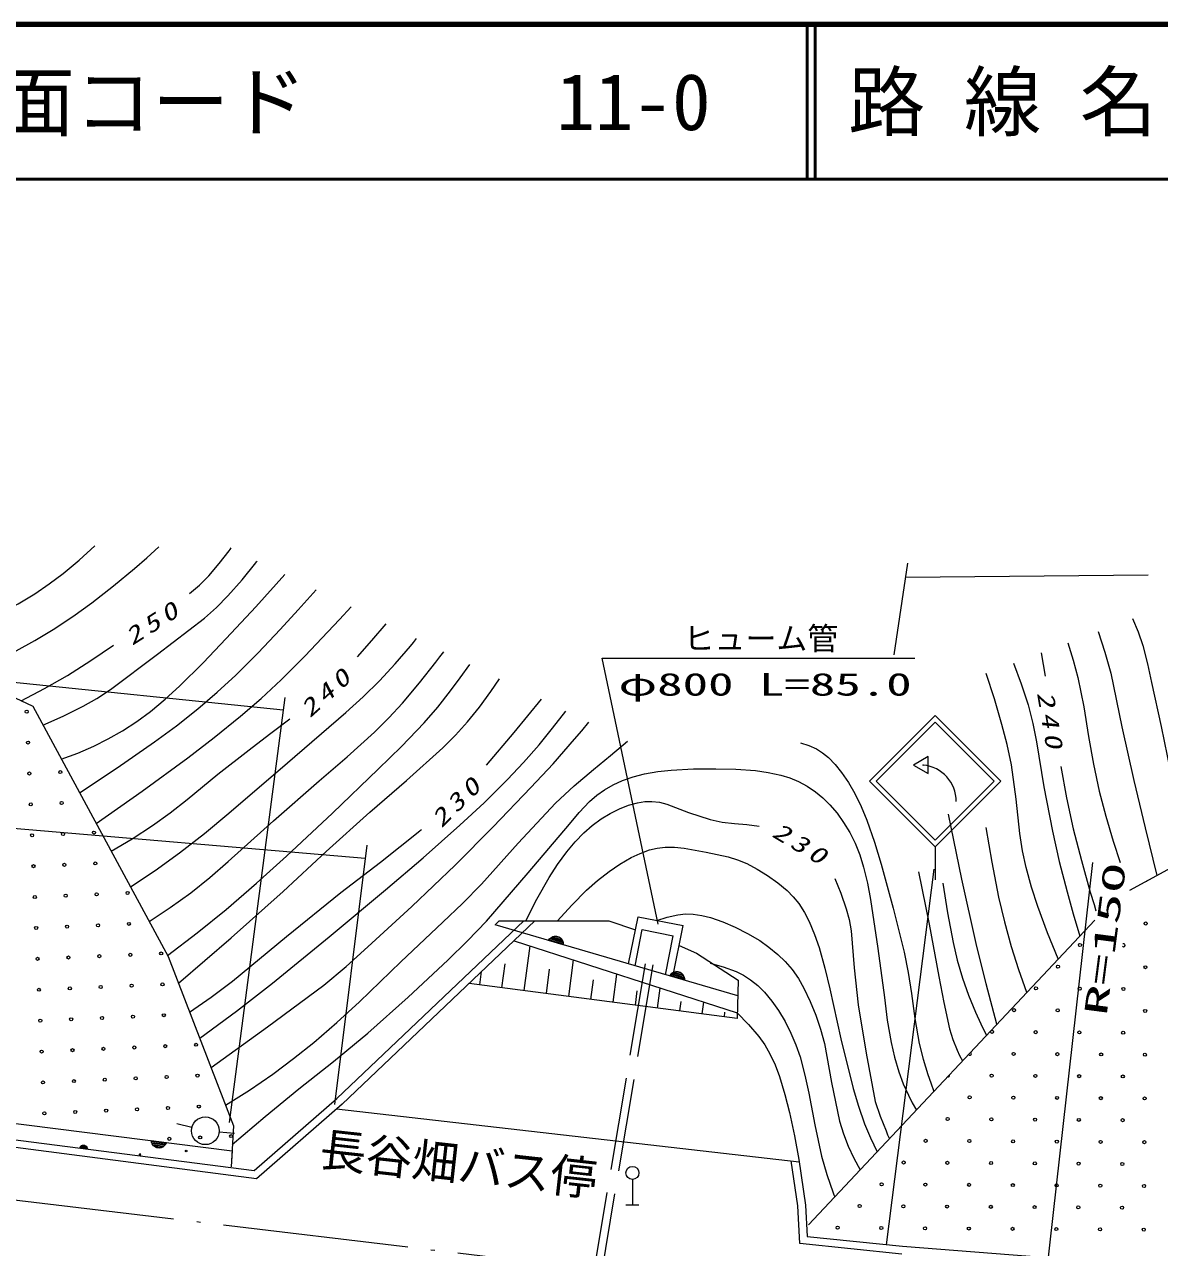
# Model space of a CAD drawing. Units: millimetres, scale not verified. Extents: x -625 to 704666, y -625 to 360237.
# Drawn here: x 151795 to 225190, y 281146 to 360237 of the extents above; entities that cross this region are included whole.
import ezdxf
from ezdxf.enums import TextEntityAlignment as Align

# ---------------------------------------------------------------- set-up
doc = ezdxf.new("R2010")
doc.units = ezdxf.units.MM
doc.header["$LTSCALE"] = 1000
doc.linetypes.add('DASHED', pattern=[7.5, 6, -1.5])
doc.linetypes.add('LONG_DASHED_DOTTED', pattern=[15.25, 12, -1.5, 0.25, -1.5])
for name, color, linetype, lineweight in [('M-TTL', 2, 'Continuous', 140), ('M-TTL-LINE', 7, 'Continuous', 50), ('S-BGD', 7, 'Continuous', 13), ('S-BGD-HTXT', 6, 'Continuous', 13), ('S-BMK', 2, 'LONG_DASHED_DOTTED', 13)]:
    doc.layers.add(name, color=color, linetype=linetype, lineweight=lineweight)
doc.layers.add('M-TTL-TXT', color=7, linetype='Continuous')
doc.styles.add('ＭＳ ゴシック', font='')
doc.styles.get('ＭＳ ゴシック').set_extended_font_data('MS Gothic')

# ---------------------------------------------------------------- blocks, each defined once
blk = doc.blocks.new('BUHIN9')
at = {"color": 7, "linetype": 'Continuous', "lineweight": 13}
blk.add_lwpolyline([(318, 549), (-632, 0), (319, -553)], close=True, dxfattribs=at)
blk.add_circle((0, 0), 19.2, dxfattribs=at)
blk = doc.blocks.new('BUHIN11')
at = {"color": 7, "linetype": 'Continuous', "lineweight": 13}
blk.add_circle((0, 0), 896, dxfattribs=at)
blk = doc.blocks.new('BUHIN12')
at = {"color": 7, "linetype": 'Continuous', "lineweight": 13}
for p, q in [((0, 1644), (0, 0)), ((-425, 0), (419, 0))]:
    blk.add_line(p, q, dxfattribs=at)
blk.add_circle((0, 2062), 419, dxfattribs=at)
blk = doc.blocks.new('BUHIN18')
at = {"color": 7, "linetype": 'Continuous', "lineweight": 13}
for p, q in [((463, -122), (-479, -2)), ((-462, -68), (431, -181)), ((386, -238), (-430, -135)), ((-394, -202), (328, -294)), ((261, -348), (-339, -272)), ((-231, -349), (139, -396))]:
    blk.add_line(p, q, dxfattribs=at)
blk.add_lwpolyline([(496, -63), (442, -172), (373, -261), (262, -358), (145, -404), (24, -426), (-130, -407), (-241, -355), (-343, -282), (-426, -160), (-473, -56), (-496, 63)], close=True, dxfattribs=at)
blk = doc.blocks.new('BUHIN20')
at = {"color": 7, "linetype": 'Continuous', "lineweight": 13}
for p, q in [((-232, 61), (240, 1)), ((231, 34), (-215, 90)), ((-193, 119), (215, 68)), ((197, 101), (-164, 147)), ((-131, 174), (170, 136)), ((115, 175), (-70, 198))]:
    blk.add_line(p, q, dxfattribs=at)
blk.add_lwpolyline([(-248, 31), (-221, 86), (-186, 130), (-131, 179), (-73, 202), (-12, 213), (65, 204), (121, 178), (171, 141), (213, 80), (237, 28), (248, -31)], close=True, dxfattribs=at)
blk = doc.blocks.new('BUHIN24')
at = {"color": 7, "linetype": 'Continuous', "lineweight": 13}
for p, q in [((-438, 193), (473, -73)), ((467, -6), (-397, 246)), ((-343, 296), (446, 65)), ((420, 138), (-278, 342)), ((-203, 385), (378, 215)), ((283, 308), (-75, 413))]:
    blk.add_line(p, q, dxfattribs=at)
blk.add_lwpolyline([(-480, 140), (-409, 239), (-327, 317), (-202, 395), (-80, 422), (43, 425), (192, 381), (294, 313), (383, 224), (446, 91), (476, -19), (480, -140)], close=True, dxfattribs=at)

msp = doc.modelspace()

# ---------------------------------------------------------------- linework, layer by layer
at = {"layer": 'M-TTL'}
msp.add_line((704666, 360237), (64666, 360237), dxfattribs=at)
at = {"layer": 'M-TTL-LINE'}
for p, q in [((202416, 360237), (202416, 350237)), ((202916, 360237), (202916, 350237)), ((64666, 350237), (704666, 350237))]:
    msp.add_line(p, q, dxfattribs=at)
at = {"layer": 'S-BGD'}
for p, q in [((139196, 322323), (152330, 316147)), ((152330, 316147), (161086, 299963)), ((210682, 315545), (206439, 311302)), ((206863, 311302), (210682, 315120)), ((214924, 311302), (210682, 315545)), ((214500, 311302), (210682, 315120)), ((223268, 304257), (236910, 311686)), ((206439, 311302), (210682, 307059)), ((210682, 307484), (206863, 311302)), ((210682, 307059), (214924, 311302)), ((210682, 307484), (214500, 311302)), ((210682, 307059), (210682, 304914)), ((171992, 290789), (184080, 302271)), ((184806, 302271), (172329, 290419)), ((182498, 302271), (182233, 302006)), ((182498, 302271), (189589, 302271)), ((189589, 302271), (191308, 301698)), ((190862, 299487), (191478, 302536)), ((191478, 302536), (194394, 301973)), ((202489, 282611), (221000, 302318)), ((197912, 297428), (182233, 302006)), ((191280, 299364), (191743, 301707)), ((191743, 301707), (193745, 301313)), ((193723, 298651), (194394, 301973)), ((183459, 300978), (197882, 296314)), ((184106, 297759), (184484, 300656)), ((193247, 298790), (193745, 301313)), ((194133, 300682), (195255, 300183)), ((161086, 299963), (165308, 289018)), ((195255, 300183), (197940, 298427)), ((181229, 298134), (181341, 298995)), ((182668, 297946), (182870, 299496)), ((185545, 297571), (185751, 299148)), ((186984, 297383), (187292, 299744)), ((197872, 295962), (180545, 298223)), ((188422, 297195), (188586, 298451)), ((189861, 297008), (190099, 298832)), ((197940, 298427), (197872, 295962)), ((191300, 296820), (191422, 297753)), ((192738, 296632), (192907, 297920)), ((194177, 296444), (194257, 297056)), ((195616, 296256), (195714, 297008)), ((197055, 296069), (197092, 296358)), ((98894, 295799), (165222, 287404)), ((166639, 286118), (171992, 290789)), ((172329, 290419), (166798, 285593)), ((171972, 290108), (201889, 286694)), ((146298, 288748), (166639, 286118)), ((162616, 288910), (161644, 289147)), ((165308, 289018), (165151, 286360)), ((166798, 285593), (146236, 288252)), ((164387, 288623), (165384, 288542)), ((165222, 287404), (165151, 286360)), ((201803, 283839), (201375, 286752)), ((201868, 286840), (202301, 283888)), ((201926, 281402), (201803, 283839)), ((202301, 283888), (202404, 281855)), ((202404, 281855), (208565, 281224)), ((208520, 280726), (201926, 281402)), ((208565, 281224), (217922, 280508))]:
    msp.add_line(p, q, dxfattribs=at)
at = {"layer": 'S-BGD', "linetype": 'DASHED'}
for p, q in [((191937, 299500), (178152, 217154)), ((192431, 299417), (178645, 217071))]:
    msp.add_line(p, q, dxfattribs=at)
at = {"layer": 'S-BGD'}
for points in [[(144873, 319653), (147574, 320879), (150260, 322165), (151379, 322766), (152464, 323417), (153401, 324055), (154304, 324741), (155337, 325605), (156350, 326516)], [(147971, 318196), (149630, 318940), (151260, 319736), (152469, 320396), (153649, 321108), (154917, 321948), (156161, 322843), (157551, 323926), (158909, 325060), (159699, 325749), (160488, 326455)], [(162471, 323434), (163108, 323989), (163707, 324591), (164382, 325370), (165022, 326200), (165087, 326289), (165157, 326387)], [(152987, 314932), (154297, 315510), (155585, 316144), (156483, 316654), (157360, 317221), (160408, 319507), (163432, 321850), (164202, 322542), (164937, 323285), (165864, 324331), (166755, 325430), (166798, 325485), (166842, 325540)], [(154178, 312731), (155244, 313120), (156289, 313566), (157218, 314032), (158128, 314557), (159051, 315160), (159938, 315812), (160894, 316600), (161819, 317438), (163350, 318959), (164847, 320530), (166745, 322587), (168625, 324673)], [(155356, 310554), (157795, 312171), (160204, 313839), (161620, 314885), (163006, 315984), (164249, 317053), (165452, 318167), (166908, 319611), (168328, 321104), (169502, 322387), (170662, 323682)], [(156432, 308565), (159406, 310660), (162348, 312806), (164071, 314129), (165756, 315498), (167093, 316656), (168395, 317865), (169924, 319386), (171412, 320951), (172166, 321766), (172915, 322586)], [(173325, 319344), (174260, 320403), (175177, 321486)], [(223450, 321815), (223813, 320951), (224118, 320068), (224421, 318891), (224668, 317686), (225302, 314844), (225875, 311998), (226144, 310158), (226475, 308321), (226700, 307287), (226940, 306256)], [(158652, 304462), (160252, 305537), (161826, 306667), (163432, 307924), (165009, 309234), (168793, 312485), (172578, 315753), (173687, 316748), (174760, 317792), (175772, 318892), (176747, 320042), (176944, 320281), (177147, 320528)], [(221222, 320981), (221655, 319650), (222033, 318295), (222748, 314811), (223521, 311343), (224270, 308277), (225012, 305206)], [(151589, 316495), (153101, 317293), (154580, 318142), (156082, 319103), (157560, 320108)], [(159862, 302226), (161226, 303133), (162555, 304089), (163778, 305068), (164972, 306101), (167896, 308741), (170858, 311333), (172668, 312881), (174436, 314474), (175363, 315393), (176247, 316355), (177346, 317662), (178400, 319010), (178648, 319338), (178902, 319674)], [(217527, 319598), (217665, 318843), (217802, 318089)], [(219253, 320244), (219608, 319132), (219906, 318005), (220285, 316107), (220607, 314185), (220917, 312414), (221287, 310647), (221708, 309034), (222190, 307426), (222642, 306035)], [(161054, 300022), (162962, 301490), (164839, 303011), (166804, 304708), (168738, 306457), (171716, 309243), (174657, 312076), (176176, 313556), (177651, 315078), (178522, 316092), (179347, 317145), (179972, 317990), (180589, 318853)], [(215753, 318934), (216248, 317590), (216685, 316231), (216987, 315042), (217230, 313837), (217716, 310942), (218260, 308064), (218704, 306107), (219208, 304155), (219608, 302721), (220026, 301281)], [(218639, 299805), (217950, 301495), (217316, 303209), (216918, 304447), (216575, 305711), (216337, 306804), (216158, 307917), (215919, 310142), (215621, 312357), (215340, 313667), (215000, 314964), (214509, 316623), (213981, 318270)], [(161752, 298237), (165152, 301177), (168513, 304164), (171296, 306746), (174127, 309290), (176501, 311343), (178846, 313450), (179667, 314268), (180450, 315133), (181220, 316099), (181951, 317111), (182229, 317515), (182504, 317922)], [(181681, 312338), (183460, 314453), (185228, 316597)], [(163125, 294678), (165495, 296434), (167837, 298242), (171507, 301234), (175148, 304279), (177572, 306349), (179955, 308464), (181513, 309913), (183030, 311406), (184072, 312509), (185068, 313651), (185941, 314728), (186796, 315834)], [(157398, 306779), (158758, 307579), (160082, 308429), (161215, 309246), (162321, 310119), (164299, 311749), (166317, 313333), (167638, 314335), (168952, 315341)], [(163857, 292779), (167517, 295418), (171144, 298108), (172589, 299323), (173996, 300584), (176838, 303205), (179637, 305868), (182110, 308351), (184548, 310884), (185979, 312431), (187371, 314025), (187828, 314567), (188281, 315112)], [(164797, 290342), (166345, 291328), (167861, 292365), (169198, 293362), (170498, 294408), (171995, 295699), (173452, 297035), (176127, 299627), (178844, 302176), (180112, 303393), (181337, 304653), (183714, 307287), (186141, 309885), (187349, 310992), (188599, 312056), (189696, 312973), (190789, 313892)], [(201982, 313778), (202507, 313615), (203004, 313397), (203405, 313145), (203783, 312836), (204226, 312379), (204633, 311874), (205086, 311209), (205486, 310517), (205902, 309667), (206269, 308779), (206763, 307360), (207197, 305930), (207970, 303097), (208685, 300247), (208944, 298924), (209146, 297579), (209369, 295953), (209652, 294332), (209898, 293329), (210202, 292342), (210393, 291796), (210598, 291244)], [(165236, 287802), (167367, 289625), (169545, 291408), (171785, 293182), (173994, 295007), (176597, 297341), (179170, 299729), (180443, 300973), (181672, 302258), (184374, 305376), (187029, 308531), (187663, 309286), (188339, 309996), (188796, 310394), (189298, 310752), (189863, 311074), (190460, 311344), (191157, 311590), (191881, 311782), (192740, 311933), (193604, 312024), (195053, 312094), (196502, 312103), (197785, 312074), (199073, 311984), (199887, 311871), (200698, 311698), (201279, 311519), (201850, 311280), (202404, 310979), (202936, 310621), (203426, 310221), (203880, 309772), (204345, 309224), (204765, 308638), (205163, 307980), (205507, 307294), (205809, 306534), (206054, 305753), (206308, 304716), (206505, 303654), (206984, 300493), (207404, 297324), (207589, 295857), (207833, 294396), (208049, 293448), (208322, 292518), (208610, 291742), (208954, 290989), (209203, 290511), (209466, 290039)], [(218810, 312246), (219183, 310222), (219615, 308211), (220134, 306168), (220715, 304129), (220953, 303333), (221078, 302921)], [(184206, 302271), (184935, 303679), (185726, 305075), (186270, 305923), (186867, 306745), (187395, 307375), (187965, 307962), (188504, 308436), (189090, 308870), (189662, 309221), (190267, 309520), (190845, 309745), (191442, 309911), (191907, 309985), (192371, 309997), (192849, 309938), (193329, 309817), (194729, 309286), (196138, 308815), (196915, 308658), (197704, 308559), (198502, 308493), (199303, 308401)], [(214676, 295586), (213977, 298192), (213336, 300811), (212414, 304976), (211541, 309161)], [(162476, 296359), (163878, 297334), (165253, 298363), (168736, 301256), (172256, 304101), (174827, 306072), (177361, 308090), (177407, 308128), (177460, 308173)], [(213956, 308314), (214338, 306059), (214779, 303813), (215156, 302207), (215591, 300616), (216063, 299131), (216591, 297664), (216602, 297636)], [(186258, 302271), (187182, 303285), (188146, 304254), (188853, 304883), (189607, 305472), (190297, 305938), (191025, 306358), (191611, 306635), (192215, 306855), (192708, 306976), (193217, 307038), (193830, 307033), (194447, 306967), (195884, 306713), (197300, 306401), (197907, 306215), (198496, 305970), (199180, 305618), (199846, 305206), (200501, 304737), (201115, 304224), (201508, 303828), (201863, 303384), (202224, 302818), (202535, 302221), (202883, 301399), (203177, 300550), (203547, 299222), (203861, 297867), (204592, 294643), (205385, 291421), (205719, 290278), (206109, 289156), (206491, 288238), (206922, 287331)], [(209612, 305449), (210293, 302067), (210914, 298681), (211233, 296993), (211616, 295299), (211830, 294592), (212100, 293912), (212266, 293565), (212451, 293217)], [(204188, 305017), (204586, 304051), (204931, 303056), (205121, 302357), (205255, 301634), (205452, 299237), (205710, 296847), (206230, 293711), (206809, 290594), (207127, 289633), (207503, 288687), (207609, 288438), (207721, 288181)], [(211183, 304709), (211482, 302782), (211839, 300873), (212111, 299720), (212443, 298575), (212840, 297461), (213294, 296365), (213636, 295609), (213993, 294858)], [(192677, 302304), (193354, 302517), (194043, 302670), (194530, 302720), (195028, 302709), (195596, 302627), (196160, 302484), (196957, 302200), (197741, 301856), (198558, 301447), (199339, 300990), (199936, 300574), (200508, 300103), (200989, 299637), (201432, 299125), (201838, 298542), (202193, 297926), (202605, 297066), (202966, 296173), (203272, 295265), (203520, 294341), (203982, 291827), (204506, 289312), (204756, 288503), (205065, 287705), (205429, 286930), (205833, 286171)], [(196133, 299540), (196980, 299294), (197807, 298992), (198286, 298755), (198743, 298462), (199207, 298084), (199643, 297651), (200119, 297080), (200548, 296472), (200981, 295754), (201358, 295015), (201679, 294254), (201944, 293469), (202257, 292303), (202510, 291124), (202894, 289081), (203337, 287053), (203684, 285866), (204090, 284694), (204138, 284563), (204190, 284422)], [(197882, 296314), (198603, 295569), (199280, 294783), (199659, 294250), (199994, 293675), (200330, 292961), (200616, 292208), (200970, 291049), (201265, 289872), (201585, 288361), (201868, 286840)]]:
    msp.add_lwpolyline(points, dxfattribs=at)
for centre, radius in [((151939, 315798), 99.5), ((152027, 313800), 99.5), ((152115, 311802), 99.5), ((154113, 311889), 99.5), ((152202, 309804), 99.5), ((154200, 309891), 99.5), ((152290, 307805), 99.5), ((154288, 307893), 99.5), ((156286, 307981), 99.5), ((152378, 305807), 99.5), ((154376, 305895), 99.5), ((156374, 305983), 99.5), ((152466, 303809), 99.5), ((154464, 303897), 99.5), ((156462, 303985), 99.5), ((158460, 304073), 99.5), ((158548, 302075), 99.5), ((224296, 302101), 99.5), ((152554, 301811), 99.5), ((154552, 301899), 99.5), ((156550, 301987), 99.5), ((220045, 300713), 99.5), ((152641, 299813), 99.5), ((154639, 299901), 99.5), ((156637, 299989), 99.5), ((158636, 300076), 99.5), ((160634, 300164), 99.5), ((218621, 299308), 99.5), ((224278, 299272), 99.5), ((158723, 298078), 99.5), ((160721, 298166), 99.5), ((152729, 297815), 99.5), ((154727, 297903), 99.5), ((156725, 297991), 99.5), ((217198, 297903), 99.5), ((220027, 297885), 99.5), ((222855, 297867), 99.5), ((215775, 296497), 99.5), ((152817, 295817), 99.5), ((154815, 295905), 99.5), ((156813, 295993), 99.5), ((158811, 296080), 99.5), ((160809, 296168), 99.5), ((218604, 296480), 99.5), ((224260, 296444), 99.5), ((214352, 295092), 99.5), ((217181, 295074), 99.5), ((220009, 295056), 99.5), ((222837, 295039), 99.5), ((160897, 294170), 99.5), ((162895, 294258), 99.5), ((152905, 293819), 99.5), ((154903, 293907), 99.5), ((156901, 293995), 99.5), ((158899, 294082), 99.5), ((215757, 293669), 99.5), ((218586, 293651), 99.5), ((221414, 293633), 99.5), ((224243, 293616), 99.5), ((152992, 291821), 99.5), ((154990, 291909), 99.5), ((156989, 291996), 99.5), ((158987, 292084), 99.5), ((160985, 292172), 99.5), ((162983, 292260), 99.5), ((214334, 292264), 99.5), ((217163, 292246), 99.5), ((219991, 292228), 99.5), ((222819, 292210), 99.5), ((161072, 290174), 99.5), ((163071, 290262), 99.5), ((212911, 290858), 99.5), ((215740, 290841), 99.5), ((218568, 290823), 99.5), ((221396, 290805), 99.5), ((224225, 290787), 99.5), ((153080, 289823), 99.5), ((155078, 289911), 99.5), ((157076, 289998), 99.5), ((159074, 290086), 99.5), ((211488, 289453), 99.5), ((214317, 289435), 99.5), ((217145, 289417), 99.5), ((219973, 289400), 99.5), ((222802, 289382), 99.5), ((161160, 288176), 99.5), ((163158, 288264), 99.5), ((165156, 288351), 99.5), ((210065, 288048), 99.5), ((212893, 288030), 99.5), ((215722, 288012), 99.5), ((218550, 287994), 99.5), ((221379, 287977), 99.5), ((224207, 287959), 99.5), ((162253, 287394), 49.8), ((208642, 286643), 99.5), ((211470, 286625), 99.5), ((214299, 286607), 99.5), ((217127, 286589), 99.5), ((219955, 286571), 99.5), ((222784, 286553), 99.5), ((207219, 285237), 99.5), ((210047, 285219), 99.5), ((212876, 285202), 99.5), ((215704, 285184), 99.5), ((218532, 285166), 99.5), ((221361, 285148), 99.5), ((224189, 285130), 99.5), ((205796, 283832), 99.5), ((208624, 283814), 99.5), ((211453, 283796), 99.5), ((214281, 283779), 99.5), ((217109, 283761), 99.5), ((219938, 283743), 99.5), ((222766, 283725), 99.5), ((204373, 282427), 99.5), ((207201, 282409), 99.5), ((210029, 282391), 99.5), ((212858, 282373), 99.5), ((215686, 282355), 99.5), ((218515, 282338), 99.5), ((221343, 282320), 99.5), ((224171, 282302), 99.5)]:
    msp.add_circle(centre, radius, dxfattribs=at)
for centre, radius, start, end in [((209678, 309988), 2368, 360, 84.28201), ((224314, 304929), 99.5, 273.70854, 323.43719), ((222873, 300695), 99.5, 220.70998, 124.49002), ((212929, 293687), 99.5, 211.22516, 62.36121), ((211506, 292281), 99.5, 255.94389, 17.64247), ((159263, 287148), 49.8, 270.0684, 255.6404)]:
    msp.add_arc(centre, radius, start, end, dxfattribs=at)
at = {"layer": 'S-BGD-HTXT'}
for p, q in [((208888, 325400), (208020, 319473)), ((208756, 324499), (224455, 324636)), ((137155, 319136), (168516, 315912)), ((192780, 302058), (189157, 319252)), ((189157, 319252), (209374, 319252)), ((168621, 316711), (165031, 289242)), ((131645, 309917), (173824, 306323)), ((173929, 307166), (171833, 290399)), ((210601, 305623), (207524, 281329)), ((220855, 306048), (217520, 276276))]:
    msp.add_line(p, q, dxfattribs=at)
at = {"layer": 'S-BMK'}
msp.add_line((88960, 291691), (217520, 276276), dxfattribs=at)
msp.add_arc((234603, 419810), 144547, 263.21286, 290.60271, dxfattribs=at)

# ---------------------------------------------------------------- block references
at = {"layer": 'S-BGD'}
for name, p in [('BUHIN9', (209913, 312344)), ('BUHIN24', (186153, 300861)), ('BUHIN24', (193992, 298573)), ('BUHIN11', (163490, 288696)), ('BUHIN18', (160484, 288004)), ('BUHIN20', (155615, 287555)), ('BUHIN12', (191107, 283911))]:
    msp.add_blockref(name, p, dxfattribs=at)

# ---------------------------------------------------------------- texts
at = {"layer": 'M-TTL-TXT', "style": 'ＭＳ ゴシック'}
for s, p in [('路 線 名', (205046, 355237)), ('図面コード', (145046, 355237)), ('11-0', (186187, 355237))]:
    msp.add_text(s, height=3666, dxfattribs=at).set_placement(p, align=Align.MIDDLE_LEFT)
at = {"layer": 'S-BGD', "style": 'ＭＳ ゴシック'}
msp.add_text('長谷畑バス停', height=2199, rotation=353.7, dxfattribs=at).set_placement((170724, 285790), align=Align.BOTTOM_LEFT)
at = {"layer": 'S-BGD', "char_height": 1100, "attachment_point": 7, "style": 'ＭＳ ゴシック'}
for s, insert, rotation in [('\\T1.33;\\W1.35;\\Q15;250', (158759, 320029), 32.5), ('\\T1.33;\\W1.35;\\Q15;240', (170261, 315338), 42.2), ('\\T1.33;\\W1.35;\\Q15;240', (217242, 317011), 279.6), ('\\T1.33;\\W1.35;\\Q15;230', (178770, 308225), 44.6), ('\\T1.33;\\W1.35;\\Q15;230', (200044, 307751), 329)]:
    msp.add_mtext(s, dxfattribs=dict(at, insert=insert, rotation=rotation))
at = {"layer": 'S-BGD-HTXT', "style": 'ＭＳ ゴシック'}
msp.add_text('ヒューム管', height=1466, dxfattribs=at).set_placement((194416, 319362), align=Align.BOTTOM_LEFT)
at = {"layer": 'S-BGD-HTXT', "style": 'ＭＳ ゴシック', "width": 1.65}
msp.add_text('φ800 L=85.0', height=1466, dxfattribs=at).set_placement((190206, 316396), align=Align.BOTTOM_LEFT)
at = {"layer": 'S-BGD-HTXT', "style": 'ＭＳ ゴシック', "width": 2}
msp.add_text('R=150', height=1466, rotation=82.6, dxfattribs=at).set_placement((222197, 296009), align=Align.BOTTOM_LEFT)

doc.saveas('drawing.dxf')
